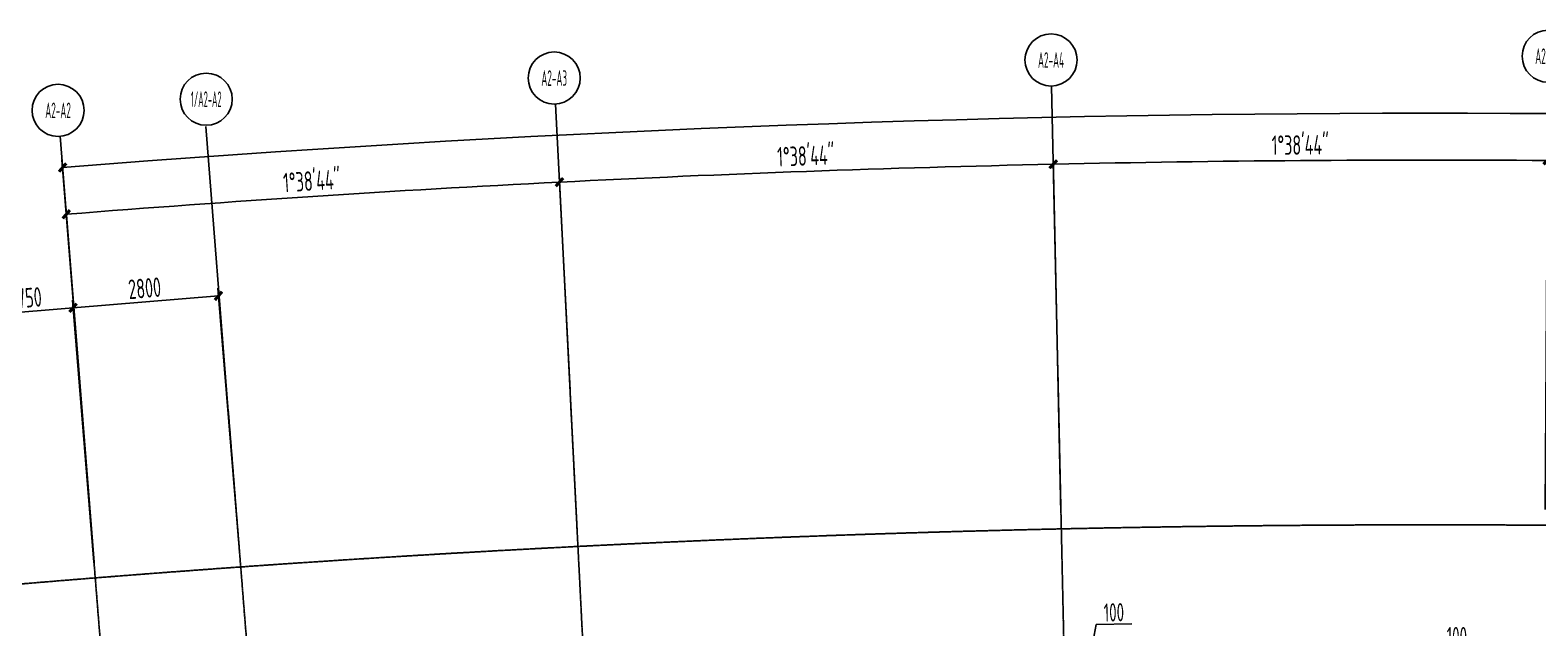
# Model space of a CAD drawing. Header units: millimetres. Extents: x 11515858 to 24947533, y -12784974 to -6116114.
# Drawn here: x 11751844 to 11780782, y -6372855 to -6361386 of the extents above; entities that cross this region are included whole.
import ezdxf
from ezdxf.enums import TextEntityAlignment as Align

# ---------------------------------------------------------------- set-up
doc = ezdxf.new("R2010")
doc.units = ezdxf.units.MM
doc.header["$LTSCALE"] = 10
doc.linetypes.add('A2-RG-AXIS$0$CENTER', pattern=[2, 1.25, -0.25, 0.25, -0.25])
doc.linetypes.add('A2-RG-AXIS$0$DOTE', pattern=[2.42, 2, -0.2, 0.02, -0.2])
for name, color, linetype in [('A2-RB-F2$0$A-DIMS-100', 1, 'Continuous'), ('A2-RG-AXIS$0$A-AXIS', 1, 'Continuous'), ('A2-RG-AXIS$0$A-DIMS-100', 1, 'Continuous'), ('A2-RG-AXIS$0$A-GRID', 1, 'A2-RG-AXIS$0$CENTER'), ('A2-RG-AXIS$0$A-SYMB', 4, 'Continuous'), ('A2-RI-F2$0$A-STRS', 50, 'Continuous')]:
    doc.layers.add(name, color=color, linetype=linetype)
doc.layers.add('A2-RI-F2$0$A-FLOR-STRS', color=2, linetype='Continuous', lineweight=5)
doc.styles.add('A2-RB-F2$0$XD2008', font='hzs.shx', dxfattribs={"width": 0.7, "bigfont": 'hztxt.shx'})
doc.styles.add('A2-RG-AXIS$0$ECADI', font='hzs.shx', dxfattribs={"width": 0.7, "bigfont": 'hztxt.shx'})
doc.styles.add('A2-RG-AXIS$0$XD2008', font='hzs.shx', dxfattribs={"width": 0.7, "bigfont": 'hztxt.shx'})
doc.dimstyles.new('A2-RB-F2$0$XD100$0', dxfattribs={"dimscale": 100, "dimtxt": 3.5, "dimasz": 1, "dimexe": 1, "dimexo": 2, "dimgap": 0.5, "dimtad": 1, "dimdec": 0, "dimdsep": 46, "dimtxsty": 'A2-RB-F2$0$XD2008', "dimblk1": 'A2-RB-F2$0$_ArchTick', "dimblk2": 'A2-RB-F2$0$_ArchTick', "dimsah": 1, "dimcen": 2.5, "dimclrt": 4, "dimaunit": 1, "dimadec": 0, "dimazin": 0, "dimtfac": 1, "dimtdec": 0, "dimtix": 1, "dimtmove": 1, "dimatfit": 3, "dimfxl": 0, "dimtolj": 1, "dimtzin": 0, "dimarcsym": 0})
doc.dimstyles.new('A2-RG-AXIS$0$XD150', dxfattribs={"dimscale": 300, "dimtxt": 2.5, "dimasz": 1.5, "dimexe": 1, "dimexo": 2, "dimgap": 0.5, "dimtad": 1, "dimdec": 0, "dimdsep": 46, "dimtxsty": 'A2-RG-AXIS$0$XD2008', "dimcen": 2.5, "dimclrt": 4, "dimaunit": 1, "dimadec": 3, "dimazin": 0, "dimtfac": 1, "dimtdec": 0, "dimtmove": 2, "dimatfit": 3, "dimfxl": 0, "dimtolj": 1, "dimtzin": 0, "dimarcsym": 0})
doc.dimstyles.new('A2-RG-AXIS$0$XD150$0', dxfattribs={"dimscale": 150, "dimtxt": 2.5, "dimasz": 1, "dimexe": 1, "dimexo": 2, "dimgap": 0.5, "dimtad": 1, "dimdec": 0, "dimdsep": 46, "dimtxsty": 'A2-RG-AXIS$0$XD2008', "dimblk": 'A2-RG-AXIS$0$_ArchTick', "dimcen": 2.5, "dimclrt": 4, "dimaunit": 1, "dimadec": 0, "dimazin": 0, "dimtfac": 1, "dimtdec": 0, "dimtmove": 2, "dimatfit": 3, "dimfxl": 0, "dimtolj": 1, "dimtzin": 0, "dimarcsym": 0})

# ---------------------------------------------------------------- blocks, each defined once
blk = doc.blocks.new('A2-RG-AXIS$0$ECADI-TAG-GRID')
at = {"color": 13}
blk.add_circle((0, 0), 5, dxfattribs=at)
at = {"style": 'A2-RG-AXIS$0$ECADI', "width": 0.7}
blk.add_attdef('GRID', text='', height=5, dxfattribs=at).set_placement((0, 0), align=Align.MIDDLE)
blk = doc.blocks.new('A2-RG-AXIS$0$_ArchTick')
at = {"color": 0, "linetype": 'ByBlock', "const_width": 0.4}
blk.add_lwpolyline([(-0.5, -0.5), (0.5, 0.5)], dxfattribs=at)
blk = doc.blocks.new('*D1242')
at = {"layer": 'A2-RG-AXIS$0$A-DIMS-100', "color": 0, "lineweight": -2, "ltscale": 3, "transparency": 16777216}
for p, q in [((11753070, -6371598), (11752455, -6363872)), ((11854556, -6379588), (11856371, -6372053))]:
    blk.add_line(p, q, dxfattribs=at)
blk.add_arc((11778731, -6694179), 331200, 76.44866, 94.54827, dxfattribs=at)
at = {"layer": 'Defpoints', "color": 0, "ltscale": 3, "transparency": 16777216}
for p in [(11822065, -6365826), (11753093, -6371897), (11854485, -6379879), (11778731, -6694179)]:
    blk.add_point(p, dxfattribs=at)
at = {"layer": 'A2-RG-AXIS$0$A-DIMS-100', "color": 0, "lineweight": -2, "ltscale": 3, "transparency": 16777216, "xscale": 150, "yscale": 150, "zscale": 150}
for p, rotation in [((11752467, -6364022), 184.5482656226652), ((11856336, -6372199), 346.4486630674553)]:
    blk.add_blockref('A2-RG-AXIS$0$_ArchTick', p, dxfattribs=dict(at, rotation=rotation))
at = {"layer": 'A2-RG-AXIS$0$A-DIMS-100', "color": 4, "ltscale": 3, "transparency": 16777216, "insert": (11804749, -6363703), "char_height": 375, "attachment_point": 5, "rotation": 355.4985, "style": 'A2-RG-AXIS$0$XD2008'}
blk.add_mtext('\\A1;18°5\'59"', dxfattribs=at)
blk = doc.blocks.new('*D1243')
at = {"layer": 'A2-RG-AXIS$0$A-DIMS-100', "color": 0, "lineweight": -2, "ltscale": 3, "transparency": 16777216}
for p, q in [((11762343, -6370994), (11761996, -6364153)), ((11753070, -6371598), (11752526, -6364769))]:
    blk.add_line(p, q, dxfattribs=at)
blk.add_arc((11778731, -6694179), 330300, 92.90285, 94.54827, dxfattribs=at)
at = {"layer": 'Defpoints', "color": 0, "ltscale": 3, "transparency": 16777216}
for p in [(11758846, -6364478), (11762358, -6371294), (11753093, -6371897), (11778731, -6694179)]:
    blk.add_point(p, dxfattribs=at)
at = {"layer": 'A2-RG-AXIS$0$A-DIMS-100', "color": 0, "lineweight": -2, "ltscale": 3, "transparency": 16777216, "xscale": 150, "yscale": 150, "zscale": 150}
for p, rotation in [((11762003, -6364303), 2.902847210932435), ((11752538, -6364919), 184.5482656226654)]:
    blk.add_blockref('A2-RG-AXIS$0$_ArchTick', p, dxfattribs=dict(at, rotation=rotation))
at = {"layer": 'A2-RG-AXIS$0$A-DIMS-100', "color": 4, "ltscale": 3, "transparency": 16777216, "insert": (11757249, -6364279), "char_height": 375, "attachment_point": 5, "rotation": 3.7256, "style": 'A2-RG-AXIS$0$XD2008'}
blk.add_mtext('\\A1;1°38\'44"', dxfattribs=at)
blk = doc.blocks.new('*D1245')
at = {"layer": 'A2-RG-AXIS$0$A-DIMS-100', "color": 0, "lineweight": -2, "ltscale": 3, "transparency": 16777216}
for p, q in [((11751325, -6371741), (11750911, -6366708)), ((11752667, -6366714), (11750923, -6366858)), ((11753069, -6371598), (11752655, -6366565))]:
    blk.add_line(p, q, dxfattribs=at)
at = {"layer": 'Defpoints', "color": 0, "ltscale": 3, "transparency": 16777216}
for p in [(11750923, -6366858), (11753093, -6371897), (11751349, -6372040)]:
    blk.add_point(p, dxfattribs=at)
at = {"layer": 'A2-RG-AXIS$0$A-DIMS-100', "color": 0, "lineweight": -2, "ltscale": 3, "transparency": 16777216, "xscale": 150, "yscale": 150, "zscale": 150}
for p, rotation in [((11752667, -6366714), 4.703335377969911), ((11750923, -6366858), 184.7033353779699)]:
    blk.add_blockref('A2-RG-AXIS$0$_ArchTick', p, dxfattribs=dict(at, rotation=rotation))
at = {"layer": 'A2-RG-AXIS$0$A-DIMS-100', "color": 4, "ltscale": 3, "transparency": 16777216, "insert": (11751773, -6366524), "char_height": 375, "attachment_point": 5, "rotation": 4.7033, "style": 'A2-RG-AXIS$0$XD2008'}
blk.add_mtext('\\A1;1750', dxfattribs=at)
blk = doc.blocks.new('*D1246')
at = {"layer": 'A2-RG-AXIS$0$A-DIMS-100', "color": 0, "lineweight": -2, "ltscale": 3, "transparency": 16777216}
for p, q in [((11755861, -6371388), (11755445, -6366335)), ((11753069, -6371598), (11752655, -6366565)), ((11752667, -6366714), (11755458, -6366485))]:
    blk.add_line(p, q, dxfattribs=at)
at = {"layer": 'Defpoints', "color": 0, "ltscale": 3, "transparency": 16777216}
for p in [(11755458, -6366485), (11753093, -6371897), (11755886, -6371687)]:
    blk.add_point(p, dxfattribs=at)
at = {"layer": 'A2-RG-AXIS$0$A-DIMS-100', "color": 0, "lineweight": -2, "ltscale": 3, "transparency": 16777216, "xscale": 150, "yscale": 150, "zscale": 150}
for p, rotation in [((11755458, -6366485), 4.703335378217715), ((11752667, -6366714), 184.7033353782177)]:
    blk.add_blockref('A2-RG-AXIS$0$_ArchTick', p, dxfattribs=dict(at, rotation=rotation))
at = {"layer": 'A2-RG-AXIS$0$A-DIMS-100', "color": 4, "ltscale": 3, "transparency": 16777216, "insert": (11754041, -6366338), "char_height": 375, "attachment_point": 5, "rotation": 4.7033, "style": 'A2-RG-AXIS$0$XD2008'}
blk.add_mtext('\\A1;2800', dxfattribs=at)
blk = doc.blocks.new('*D1247')
at = {"layer": 'A2-RG-AXIS$0$A-DIMS-100', "color": 0, "lineweight": -2, "ltscale": 3, "transparency": 16777216}
for p, q in [((11771629, -6370657), (11771479, -6363808)), ((11762343, -6370994), (11761996, -6364153))]:
    blk.add_line(p, q, dxfattribs=at)
blk.add_arc((11778731, -6694179), 330300, 91.25743, 92.90285, dxfattribs=at)
at = {"layer": 'Defpoints', "color": 0, "ltscale": 3, "transparency": 16777216}
for p in [(11768322, -6364043), (11771636, -6370957), (11762358, -6371294), (11778731, -6694179)]:
    blk.add_point(p, dxfattribs=at)
at = {"layer": 'A2-RG-AXIS$0$A-DIMS-100', "color": 0, "lineweight": -2, "ltscale": 3, "transparency": 16777216, "xscale": 150, "yscale": 150, "zscale": 150}
for p, rotation in [((11771482, -6363958), 1.257428799195983), ((11762003, -6364303), 182.9028472109292)]:
    blk.add_blockref('A2-RG-AXIS$0$_ArchTick', p, dxfattribs=dict(at, rotation=rotation))
at = {"layer": 'A2-RG-AXIS$0$A-DIMS-100', "color": 4, "ltscale": 3, "transparency": 16777216, "insert": (11766731, -6363798), "char_height": 375, "attachment_point": 5, "rotation": 2.0801, "style": 'A2-RG-AXIS$0$XD2008'}
blk.add_mtext('\\A1;1°38\'44"', dxfattribs=at)
blk = doc.blocks.new('*D1251')
at = {"layer": 'A2-RG-AXIS$0$A-DIMS-100', "color": 0, "lineweight": -2, "ltscale": 3, "transparency": 16777216}
for p, q in [((11771629, -6370657), (11771479, -6363808)), ((11780922, -6370586), (11780968, -6363736))]:
    blk.add_line(p, q, dxfattribs=at)
blk.add_arc((11778731, -6694179), 330300, 89.61201, 91.25743, dxfattribs=at)
at = {"layer": 'Defpoints', "color": 0, "ltscale": 3, "transparency": 16777216}
for p in [(11777806, -6363880), (11771636, -6370957), (11780920, -6370886), (11778731, -6694179)]:
    blk.add_point(p, dxfattribs=at)
at = {"layer": 'A2-RG-AXIS$0$A-DIMS-100', "color": 0, "lineweight": -2, "ltscale": 3, "transparency": 16777216, "xscale": 150, "yscale": 150, "zscale": 150}
for p, rotation in [((11780967, -6363886), 359.6120103936937), ((11771482, -6363958), 181.2574288054266)]:
    blk.add_blockref('A2-RG-AXIS$0$_ArchTick', p, dxfattribs=dict(at, rotation=rotation))
at = {"layer": 'A2-RG-AXIS$0$A-DIMS-100', "color": 4, "ltscale": 3, "transparency": 16777216, "insert": (11776222, -6363590), "char_height": 375, "attachment_point": 5, "rotation": 0.4347, "style": 'A2-RG-AXIS$0$XD2008'}
blk.add_mtext('\\A1;1°38\'44"', dxfattribs=at)
blk = doc.blocks.new('A2-RB-F2$0$_ArchTick')
at = {"color": 0, "linetype": 'ByBlock', "const_width": 0.4}
blk.add_lwpolyline([(-0.5, -0.5), (0.5, 0.5)], dxfattribs=at)
blk = doc.blocks.new('*D1994')
at = {"layer": 'A2-RB-F2$0$A-DIMS-100', "color": 0, "lineweight": -2, "transparency": 16777216}
for p, q in [((11772210, -6373302), (11772307, -6372790)), ((11772307, -6372790), (11772991, -6372776)), ((11772172, -6373858), (11772158, -6373203)), ((11772260, -6373301), (11772160, -6373303)), ((11772271, -6373856), (11772258, -6373201))]:
    blk.add_line(p, q, dxfattribs=at)
at = {"layer": 'Defpoints', "color": 0, "transparency": 16777216}
for p in [(11772160, -6373303), (11772176, -6374058), (11772276, -6374056)]:
    blk.add_point(p, dxfattribs=at)
at = {"layer": 'A2-RB-F2$0$A-DIMS-100', "color": 0, "lineweight": -2, "transparency": 16777216, "xscale": 100, "yscale": 100, "zscale": 100}
for p, rotation in [((11772160, -6373303), 181.1635074170748), ((11772260, -6373301), 1.163507417074783)]:
    blk.add_blockref('A2-RB-F2$0$_ArchTick', p, dxfattribs=dict(at, rotation=rotation))
at = {"layer": 'A2-RB-F2$0$A-DIMS-100', "color": 4, "transparency": 16777216, "insert": (11772645, -6372558), "char_height": 350, "attachment_point": 5, "rotation": 1.1635, "style": 'A2-RB-F2$0$XD2008'}
blk.add_mtext('\\A1;100', dxfattribs=at)
blk = doc.blocks.new('*D1995')
at = {"layer": 'A2-RB-F2$0$A-DIMS-100', "color": 0, "lineweight": -2, "transparency": 16777216}
for p, q in [((11779177, -6373238), (11779077, -6373238)), ((11779177, -6373792), (11779177, -6373138)), ((11779177, -6373238), (11779277, -6373238)), ((11779277, -6373792), (11779277, -6373138)), ((11779277, -6373238), (11779377, -6373238))]:
    blk.add_line(p, q, dxfattribs=at)
at = {"layer": 'Defpoints', "color": 0, "transparency": 16777216}
for p in [(11779277, -6373238), (11779176, -6373992), (11779276, -6373992)]:
    blk.add_point(p, dxfattribs=at)
at = {"layer": 'A2-RB-F2$0$A-DIMS-100', "color": 0, "lineweight": -2, "transparency": 16777216, "xscale": 100, "yscale": 100, "zscale": 100}
for p, rotation in [((11779177, -6373238), 359.9202356058274), ((11779277, -6373238), 179.9202356058274)]:
    blk.add_blockref('A2-RB-F2$0$_ArchTick', p, dxfattribs=dict(at, rotation=rotation))
at = {"layer": 'A2-RB-F2$0$A-DIMS-100', "color": 4, "transparency": 16777216, "insert": (11779228, -6373013), "char_height": 350, "attachment_point": 5, "rotation": 359.9202, "style": 'A2-RB-F2$0$XD2008'}
blk.add_mtext('\\A1;100', dxfattribs=at)
blk = doc.blocks.new('A2-RG-AXIS')
at = {"layer": 'A2-RG-AXIS$0$A-AXIS', "ltscale": 3}
for p, q in [((11771570.2, -6367957.3), (11771449.5, -6362458.6)), ((11762206, -6368297.4), (11761927.5, -6362804.5)), ((11755647.6, -6368696.2), (11755213.2, -6363235.4)), ((11752855.5, -6368906.3), (11752419.3, -6363423.6))]:
    blk.add_line(p, q, dxfattribs=at)
at = {"layer": 'A2-RG-AXIS$0$A-GRID', "linetype": 'A2-RG-AXIS$0$DOTE'}
for p, q in [((11771570.2, -6367957.3), (11772452.4, -6408147.6)), ((11764241.9, -6408445.8), (11762206, -6368297.4)), ((11755647.6, -6368696.2), (11757669.8, -6394116.9)), ((11756043.3, -6408979.7), (11752855.5, -6368906.3))]:
    blk.add_line(p, q, dxfattribs=at)
blk.add_arc((11778730.7, -6694178.7), 323300, 75.589285, 95.407644, dxfattribs=at)
at = {"layer": 'A2-RG-AXIS$0$A-SYMB'}
ref = blk.add_blockref('A2-RG-AXIS$0$ECADI-TAG-GRID', (11771438.5, -6361958.7), dxfattribs=dict(at, xscale=100, yscale=100, zscale=100))
ref.add_attrib('GRID', 'A2-A4', dxfattribs={"layer": '0', "extrusion": (0, 0, -1), "height": 300, "style": 'A2-RG-AXIS$0$ECADI', "text_generation_flag": 2, "width": 0.5}).set_placement((-11771438.5, -6361958.7), align=Align.MIDDLE)
ref = blk.add_blockref('A2-RG-AXIS$0$ECADI-TAG-GRID', (11780980.9, -6361886.3), dxfattribs=dict(at, xscale=100, yscale=100, zscale=100))
ref.add_attrib('GRID', 'A2-A5', dxfattribs={"layer": '0', "extrusion": (0, 0, -1), "height": 300, "style": 'A2-RG-AXIS$0$ECADI', "text_generation_flag": 2, "width": 0.5}).set_placement((-11780980.9, -6361886.3), align=Align.MIDDLE)
ref = blk.add_blockref('A2-RG-AXIS$0$ECADI-TAG-GRID', (11761902.2, -6362305.1), dxfattribs=dict(at, xscale=100, yscale=100, zscale=100))
ref.add_attrib('GRID', 'A2-A3', dxfattribs={"layer": '0', "extrusion": (0, 0, -1), "height": 300, "style": 'A2-RG-AXIS$0$ECADI', "text_generation_flag": 2, "width": 0.5}).set_placement((-11761902.2, -6362305.1), align=Align.MIDDLE)
ref = blk.add_blockref('A2-RG-AXIS$0$ECADI-TAG-GRID', (11755223.2, -6362711.2), dxfattribs=dict(at, xscale=100, yscale=100, zscale=100))
ref.add_attrib('GRID', '1/A2-A2', dxfattribs={"layer": '0', "extrusion": (0, 0, -1), "height": 300, "style": 'A2-RG-AXIS$0$ECADI', "text_generation_flag": 2, "width": 0.4}).set_placement((-11755223.2, -6362711.2), align=Align.MIDDLE)
ref = blk.add_blockref('A2-RG-AXIS$0$ECADI-TAG-GRID', (11752379.7, -6362925.2), dxfattribs=dict(at, xscale=100, yscale=100, zscale=100))
ref.add_attrib('GRID', 'A2-A2', dxfattribs={"layer": '0', "extrusion": (0, 0, -1), "height": 300, "style": 'A2-RG-AXIS$0$ECADI', "text_generation_flag": 2, "width": 0.5}).set_placement((-11752379.7, -6362925.2), align=Align.MIDDLE)
at = {"layer": 'A2-RG-AXIS$0$A-DIMS-100', "ltscale": 3}
for base, p1, p2, override, picture, middle in [((11822064.9, -6365825.9), (11854485.2, -6379879.3), (11753093.4, -6371896.8), {"dimscale": 150, "dimasz": 1, "dimblk": 'A2-RG-AXIS$0$_ArchTick', "dimadec": 4}, '*D1242', (11804748.6, -6363703.1)), ((11768321.7, -6364042.8), (11762358, -6371293.6), (11771636, -6370956.6), {"dimscale": 150, "dimasz": 1, "dimblk": 'A2-RG-AXIS$0$_ArchTick', "dimadec": 4}, '*D1247', (11766730.9, -6363798.4)), ((11777805.6, -6363880), (11780920, -6370886.1), (11771636, -6370956.6), {"dimscale": 150, "dimasz": 1, "dimblk": 'A2-RG-AXIS$0$_ArchTick', "dimadec": 4}, '*D1251', (11776222.4, -6363590)), ((11758846.5, -6364477.8), (11762358, -6371293.6), (11753093.4, -6371896.8), {"dimscale": 150, "dimasz": 1, "dimblk": 'A2-RG-AXIS$0$_ArchTick', "dimaunit": 1, "dimadec": 4}, '*D1243', (11757249.3, -6364279.1))]:
    dim = blk.add_angular_dim_3p(base=base, center=(11778730.7, -6694178.7), p1=p1, p2=p2, dimstyle='A2-RG-AXIS$0$XD150', override=override, dxfattribs=at)
    dim.commit()
    dim.dimension.update_dxf_attribs({"geometry": picture, "text_midpoint": middle})
dim = blk.add_linear_dim(base=(11755457.5, -6366484.8), p1=(11753093.4, -6371896.8), p2=(11755885.5, -6371686.9), angle=4.70334, dimstyle='A2-RG-AXIS$0$XD150$0', dxfattribs=at)
dim.commit()
dim.dimension.update_dxf_attribs({"geometry": '*D1246', "text_midpoint": (11754040.7, -6366338)})
dim = blk.add_aligned_dim(p1=(11753093.4, -6371896.8), p2=(11751349.3, -6372040.3), distance=-5200, dimstyle='A2-RG-AXIS$0$XD150$0', dxfattribs=at)
dim.commit()
dim.dimension.update_dxf_attribs({"geometry": '*D1245', "text_midpoint": (11751773.4, -6366524.5)})
blk = doc.blocks.new('A2-RB-F2')
at = {"layer": 'A2-RB-F2$0$A-DIMS-100'}
dim = blk.add_linear_dim(base=(11772160.2, -6373303.3), p1=(11772275.6, -6374056.4), p2=(11772175.6, -6374058.4), angle=181.16351, dimstyle='A2-RB-F2$0$XD100$0', dxfattribs=at)
dim.commit()
dim.dimension.update_dxf_attribs({"geometry": '*D1994', "text_midpoint": (11772357.5, -6372788.9), "dimtype": 129})
dim = blk.add_aligned_dim(p1=(11779176.3, -6373991.6), p2=(11779276.3, -6373991.8), distance=754, dimstyle='A2-RB-F2$0$XD100$0', dxfattribs=at)
dim.commit()
dim.dimension.update_dxf_attribs({"geometry": '*D1995', "text_midpoint": (11779227.7, -6373012.7)})
blk = doc.blocks.new('A2-RI-F2')
at = {"layer": 'A2-RI-F2$0$A-FLOR-STRS'}
blk.add_blockref('A2-RG-AXIS', (0, 0), dxfattribs=at)
at = {"layer": 'A2-RI-F2$0$A-STRS', "linetype": 'Continuous'}
blk.add_blockref('A2-RB-F2', (0, 0), dxfattribs=at)

msp = doc.modelspace()

# ---------------------------------------------------------------- block references
for name in ['A2-RI-F2', 'A2-RB-F2', 'A2-RG-AXIS']:
    msp.add_blockref(name, (0, 0))

doc.saveas('drawing.dxf')
